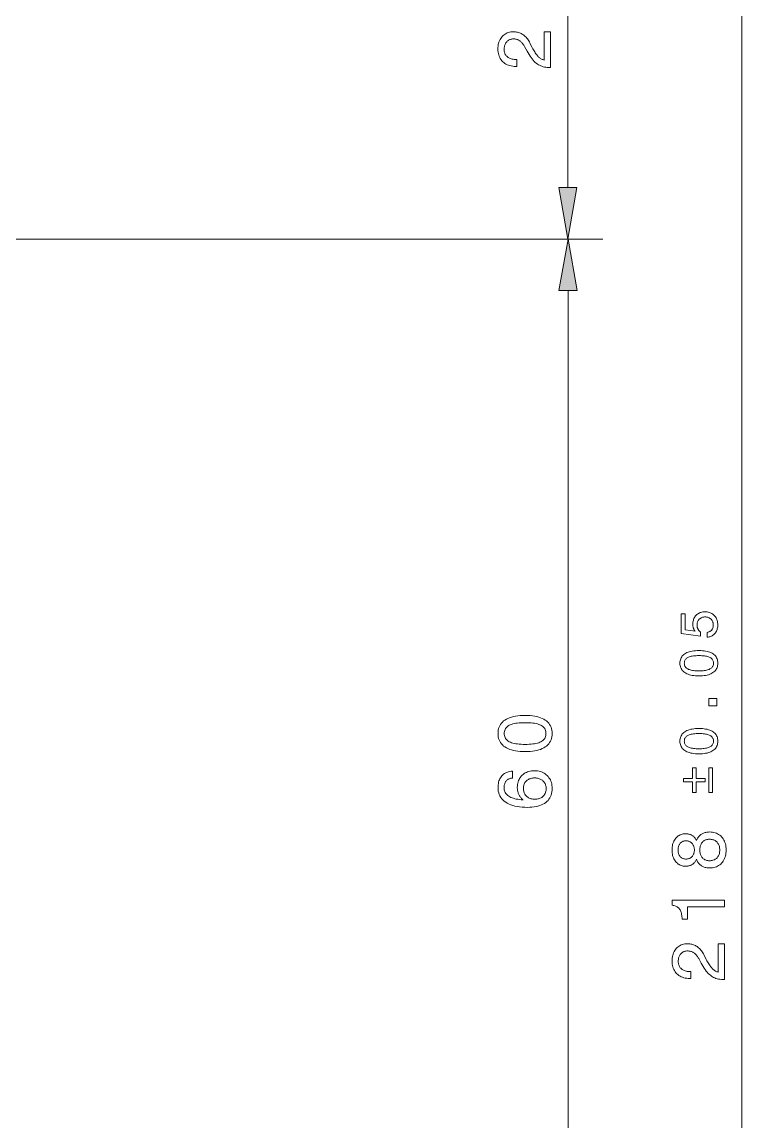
# Model space of a CAD drawing. Extents: x 5 to 286, y 5 to 409.
# Drawn here: x 137 to 178.3, y 218.4 to 281.6 of the extents above; entities that cross this region are included whole.
import ezdxf

# ---------------------------------------------------------------- set-up
doc = ezdxf.new("R2010")
doc.units = 0
doc.layers.add('DIMENSIONS', color=2, linetype='Continuous')

msp = doc.modelspace()

# ---------------------------------------------------------------- linework, layer by layer
at = {"layer": 'DIMENSIONS', "lineweight": 13}
for p, q in [((178.314, 131.108), (178.314, 343.199)), ((128.367, 269.154), (170.323, 269.154)), ((128.367, 269.154), (170.317, 269.154)), ((168.323, 212.108), (168.323, 266.199))]:
    msp.add_line(p, q, dxfattribs=at)
at = {"layer": 'DIMENSIONS', "lineweight": 13, "ltscale": 0.477278}
msp.add_line((168.317, 272.108), (168.317, 291.199), dxfattribs=at)
at = {"layer": 'DIMENSIONS', "lineweight": 13}
for points in [[(167.317, 279.001), (167.304, 279.001), (167.217, 279.003), (167.132, 279.009), (167.05, 279.019), (166.972, 279.034), (166.896, 279.053), (166.823, 279.075), (166.753, 279.102), (166.686, 279.133), (166.622, 279.168), (166.561, 279.207), (166.501, 279.252), (166.442, 279.303), (166.382, 279.361), (166.323, 279.426), (166.264, 279.497), (166.205, 279.575), (166.146, 279.66), (166.087, 279.751), (166.028, 279.849), (165.97, 279.954), (165.83, 280.209), (165.805, 280.254), (165.779, 280.296), (165.753, 280.336), (165.726, 280.373), (165.698, 280.408), (165.67, 280.44), (165.641, 280.47), (165.612, 280.497), (165.582, 280.522), (165.551, 280.544), (165.52, 280.564), (165.487, 280.582), (165.453, 280.598), (165.418, 280.612), (165.383, 280.623), (165.346, 280.633), (165.308, 280.64), (165.269, 280.645), (165.229, 280.648), (165.187, 280.65), (165.141, 280.648), (165.096, 280.643), (165.053, 280.635), (165.011, 280.623), (164.972, 280.609), (164.935, 280.591), (164.899, 280.569), (164.865, 280.545), (164.833, 280.517), (164.803, 280.486), (164.775, 280.452), (164.75, 280.416), (164.728, 280.378), (164.709, 280.338), (164.693, 280.295), (164.68, 280.25), (164.669, 280.203), (164.662, 280.154), (164.658, 280.102), (164.656, 280.049), (164.658, 279.995), (164.664, 279.944), (164.673, 279.896), (164.686, 279.849), (164.702, 279.805), (164.723, 279.764), (164.747, 279.724), (164.775, 279.687), (164.806, 279.652), (164.842, 279.62), (164.88, 279.59), (164.921, 279.563), (164.965, 279.54), (165.012, 279.519), (165.062, 279.502), (165.114, 279.488), (165.17, 279.477), (165.228, 279.469), (165.288, 279.464), (165.352, 279.463), (165.388, 279.463), (165.388, 279.07), (165.327, 279.07), (165.234, 279.073), (165.145, 279.081), (165.06, 279.095), (164.979, 279.114), (164.901, 279.138), (164.828, 279.168), (164.759, 279.203), (164.694, 279.243), (164.632, 279.289), (164.575, 279.34), (164.522, 279.396), (164.475, 279.456), (164.434, 279.519), (164.398, 279.587), (164.367, 279.658), (164.342, 279.733), (164.323, 279.812), (164.309, 279.895), (164.3, 279.981), (164.298, 280.072), (164.3, 280.159), (164.308, 280.242), (164.32, 280.322), (164.337, 280.399), (164.359, 280.472), (164.387, 280.542), (164.419, 280.609), (164.456, 280.672), (164.497, 280.731), (164.544, 280.788), (164.595, 280.839), (164.649, 280.886), (164.706, 280.927), (164.766, 280.962), (164.83, 280.992), (164.896, 281.017), (164.965, 281.036), (165.038, 281.05), (165.113, 281.058), (165.192, 281.061), (165.253, 281.059), (165.312, 281.054), (165.371, 281.046), (165.427, 281.035), (165.482, 281.021), (165.536, 281.003), (165.588, 280.982), (165.638, 280.958), (165.687, 280.931), (165.734, 280.9), (165.78, 280.867), (165.825, 280.83), (165.869, 280.789), (165.911, 280.745), (165.952, 280.698), (165.992, 280.647), (166.03, 280.593), (166.067, 280.536), (166.103, 280.475), (166.138, 280.411), (166.267, 280.158), (166.304, 280.088), (166.34, 280.022), (166.376, 279.96), (166.411, 279.902), (166.445, 279.849), (166.479, 279.799), (166.512, 279.753), (166.544, 279.712), (166.575, 279.674), (166.606, 279.641), (166.637, 279.61), (166.668, 279.582), (166.701, 279.556), (166.733, 279.532), (166.767, 279.51), (166.801, 279.491), (166.836, 279.473), (166.872, 279.458), (166.908, 279.444), (166.946, 279.433), (166.946, 281.061), (167.317, 281.061)], [(167.796, 272.108), (168.317, 269.154), (168.838, 272.108)], [(168.844, 266.199), (168.323, 269.154), (167.802, 266.199)], [(176.317, 246.28), (176.317, 246.56), (176.349, 246.566), (176.38, 246.573), (176.409, 246.583), (176.436, 246.594), (176.463, 246.607), (176.488, 246.621), (176.511, 246.637), (176.533, 246.655), (176.554, 246.675), (176.573, 246.696), (176.59, 246.719), (176.606, 246.743), (176.62, 246.769), (176.632, 246.795), (176.642, 246.823), (176.65, 246.852), (176.657, 246.882), (176.661, 246.914), (176.664, 246.947), (176.665, 246.981), (176.664, 247.022), (176.66, 247.062), (176.654, 247.1), (176.645, 247.136), (176.633, 247.171), (176.619, 247.204), (176.602, 247.235), (176.583, 247.265), (176.561, 247.293), (176.537, 247.32), (176.51, 247.344), (176.482, 247.366), (176.452, 247.385), (176.421, 247.402), (176.388, 247.416), (176.353, 247.428), (176.317, 247.437), (176.279, 247.443), (176.24, 247.447), (176.199, 247.448), (176.157, 247.447), (176.117, 247.443), (176.078, 247.437), (176.042, 247.428), (176.007, 247.417), (175.973, 247.403), (175.942, 247.386), (175.912, 247.367), (175.884, 247.346), (175.858, 247.321), (175.834, 247.295), (175.812, 247.267), (175.793, 247.237), (175.777, 247.206), (175.763, 247.173), (175.751, 247.138), (175.742, 247.101), (175.736, 247.063), (175.732, 247.022), (175.731, 246.981), (175.731, 246.956), (175.733, 246.932), (175.735, 246.909), (175.739, 246.886), (175.743, 246.863), (175.749, 246.841), (175.755, 246.82), (175.762, 246.798), (175.77, 246.777), (175.78, 246.757), (175.79, 246.737), (175.801, 246.718), (175.813, 246.699), (175.826, 246.68), (175.84, 246.662), (175.855, 246.645), (175.871, 246.628), (175.888, 246.612), (175.906, 246.596), (175.924, 246.581), (175.924, 246.34), (174.812, 246.505), (174.812, 247.627), (175.06, 247.627), (175.06, 246.708), (175.625, 246.623), (175.612, 246.639), (175.599, 246.655), (175.588, 246.671), (175.577, 246.688), (175.566, 246.705), (175.556, 246.724), (175.547, 246.742), (175.539, 246.761), (175.531, 246.781), (175.524, 246.801), (175.517, 246.822), (175.511, 246.843), (175.506, 246.864), (175.501, 246.886), (175.498, 246.908), (175.495, 246.931), (175.492, 246.954), (175.49, 246.977), (175.489, 247.001), (175.489, 247.025), (175.491, 247.088), (175.497, 247.149), (175.506, 247.207), (175.52, 247.263), (175.537, 247.316), (175.558, 247.367), (175.583, 247.415), (175.612, 247.461), (175.644, 247.504), (175.681, 247.545), (175.72, 247.582), (175.762, 247.616), (175.807, 247.645), (175.853, 247.671), (175.903, 247.693), (175.954, 247.71), (176.008, 247.724), (176.064, 247.734), (176.123, 247.74), (176.184, 247.742), (176.249, 247.74), (176.311, 247.734), (176.371, 247.723), (176.428, 247.709), (176.483, 247.69), (176.536, 247.667), (176.585, 247.64), (176.633, 247.608), (176.677, 247.573), (176.72, 247.533), (176.759, 247.49), (176.794, 247.445), (176.824, 247.397), (176.851, 247.346), (176.874, 247.293), (176.892, 247.237), (176.906, 247.179), (176.917, 247.118), (176.923, 247.055), (176.925, 246.989), (176.923, 246.931), (176.918, 246.875), (176.91, 246.82), (176.898, 246.768), (176.883, 246.718), (176.865, 246.67), (176.843, 246.624), (176.818, 246.579), (176.789, 246.537), (176.757, 246.497), (176.723, 246.46), (176.686, 246.426), (176.647, 246.396), (176.606, 246.369), (176.563, 246.345), (176.518, 246.325), (176.471, 246.308), (176.422, 246.295), (176.37, 246.286)], [(175.84, 244.061), (175.736, 244.063), (175.637, 244.069), (175.543, 244.078), (175.455, 244.091), (175.371, 244.108), (175.293, 244.128), (175.219, 244.153), (175.151, 244.18), (175.087, 244.212), (175.029, 244.247), (174.976, 244.286), (174.929, 244.329), (174.887, 244.374), (174.851, 244.423), (174.821, 244.476), (174.796, 244.532), (174.776, 244.591), (174.762, 244.654), (174.754, 244.72), (174.751, 244.789), (174.754, 244.859), (174.762, 244.925), (174.776, 244.988), (174.795, 245.048), (174.82, 245.104), (174.85, 245.156), (174.886, 245.205), (174.928, 245.251), (174.975, 245.293), (175.027, 245.331), (175.085, 245.366), (175.148, 245.398), (175.216, 245.425), (175.29, 245.449), (175.368, 245.469), (175.452, 245.486), (175.541, 245.499), (175.636, 245.508), (175.735, 245.513), (175.84, 245.515), (175.945, 245.513), (176.044, 245.508), (176.138, 245.499), (176.227, 245.486), (176.311, 245.469), (176.389, 245.449), (176.462, 245.425), (176.53, 245.398), (176.593, 245.366), (176.65, 245.331), (176.703, 245.293), (176.749, 245.251), (176.79, 245.205), (176.826, 245.156), (176.856, 245.104), (176.881, 245.048), (176.9, 244.988), (176.914, 244.925), (176.922, 244.859), (176.925, 244.789), (176.922, 244.72), (176.914, 244.654), (176.9, 244.591), (176.881, 244.532), (176.856, 244.476), (176.826, 244.423), (176.79, 244.374), (176.748, 244.329), (176.701, 244.286), (176.649, 244.247), (176.591, 244.212), (176.528, 244.18), (176.46, 244.153), (176.387, 244.128), (176.309, 244.108), (176.225, 244.091), (176.137, 244.078), (176.043, 244.069), (175.944, 244.063)], [(175.84, 244.351), (175.925, 244.352), (176.004, 244.355), (176.08, 244.36), (176.15, 244.368), (176.216, 244.377), (176.277, 244.389), (176.334, 244.403), (176.386, 244.419), (176.433, 244.437), (176.476, 244.457), (176.514, 244.479), (176.548, 244.504), (176.578, 244.531), (176.604, 244.561), (176.627, 244.593), (176.645, 244.628), (176.659, 244.664), (176.669, 244.703), (176.675, 244.745), (176.677, 244.789), (176.675, 244.833), (176.669, 244.875), (176.659, 244.914), (176.645, 244.951), (176.627, 244.985), (176.605, 245.017), (176.579, 245.047), (176.549, 245.074), (176.516, 245.098), (176.478, 245.12), (176.435, 245.14), (176.388, 245.158), (176.337, 245.173), (176.28, 245.187), (176.219, 245.198), (176.153, 245.208), (176.082, 245.215), (176.006, 245.22), (175.925, 245.223), (175.84, 245.224), (175.755, 245.223), (175.674, 245.22), (175.598, 245.215), (175.527, 245.208), (175.461, 245.198), (175.399, 245.187), (175.342, 245.173), (175.29, 245.158), (175.243, 245.14), (175.201, 245.12), (175.163, 245.098), (175.129, 245.074), (175.1, 245.047), (175.074, 245.017), (175.052, 244.985), (175.034, 244.951), (175.02, 244.914), (175.01, 244.875), (175.004, 244.833), (175.002, 244.789), (175.004, 244.745), (175.01, 244.703), (175.02, 244.664), (175.034, 244.628), (175.052, 244.593), (175.074, 244.561), (175.101, 244.531), (175.131, 244.504), (175.165, 244.479), (175.203, 244.457), (175.246, 244.437), (175.293, 244.419), (175.345, 244.403), (175.402, 244.389), (175.463, 244.377), (175.529, 244.368), (175.6, 244.36), (175.675, 244.355), (175.755, 244.352)], [(176.864, 242.342), (176.414, 242.342), (176.414, 242.76), (176.864, 242.76)], [(165.86, 239.712), (165.711, 239.714), (165.57, 239.722), (165.436, 239.736), (165.309, 239.754), (165.189, 239.778), (165.077, 239.807), (164.972, 239.842), (164.875, 239.882), (164.784, 239.927), (164.701, 239.977), (164.626, 240.033), (164.558, 240.093), (164.499, 240.159), (164.447, 240.229), (164.403, 240.304), (164.367, 240.383), (164.34, 240.468), (164.32, 240.558), (164.308, 240.652), (164.304, 240.751), (164.308, 240.851), (164.32, 240.946), (164.339, 241.036), (164.367, 241.121), (164.402, 241.201), (164.446, 241.276), (164.497, 241.346), (164.556, 241.411), (164.623, 241.471), (164.698, 241.526), (164.781, 241.576), (164.871, 241.62), (164.968, 241.66), (165.073, 241.694), (165.186, 241.723), (165.305, 241.746), (165.433, 241.765), (165.568, 241.778), (165.71, 241.786), (165.86, 241.788), (166.009, 241.786), (166.151, 241.778), (166.285, 241.765), (166.412, 241.746), (166.532, 241.723), (166.644, 241.694), (166.748, 241.66), (166.845, 241.62), (166.935, 241.576), (167.017, 241.526), (167.092, 241.471), (167.158, 241.411), (167.217, 241.346), (167.268, 241.276), (167.311, 241.201), (167.346, 241.121), (167.374, 241.036), (167.394, 240.946), (167.405, 240.851), (167.409, 240.751), (167.405, 240.652), (167.393, 240.558), (167.374, 240.468), (167.346, 240.383), (167.311, 240.304), (167.267, 240.229), (167.216, 240.159), (167.157, 240.093), (167.09, 240.033), (167.015, 239.977), (166.932, 239.927), (166.843, 239.882), (166.745, 239.842), (166.641, 239.807), (166.529, 239.778), (166.41, 239.754), (166.283, 239.736), (166.149, 239.722), (166.008, 239.714)], [(165.86, 240.125), (165.98, 240.126), (166.094, 240.131), (166.202, 240.139), (166.302, 240.149), (166.396, 240.163), (166.484, 240.18), (166.565, 240.199), (166.639, 240.222), (166.706, 240.248), (166.767, 240.277), (166.822, 240.309), (166.871, 240.344), (166.914, 240.383), (166.951, 240.425), (166.983, 240.471), (167.009, 240.52), (167.029, 240.573), (167.044, 240.629), (167.052, 240.688), (167.055, 240.751), (167.052, 240.814), (167.044, 240.874), (167.029, 240.93), (167.009, 240.983), (166.984, 241.032), (166.953, 241.077), (166.916, 241.119), (166.873, 241.158), (166.824, 241.193), (166.77, 241.224), (166.71, 241.253), (166.643, 241.278), (166.569, 241.3), (166.488, 241.319), (166.4, 241.336), (166.306, 241.349), (166.205, 241.36), (166.096, 241.367), (165.981, 241.371), (165.86, 241.373), (165.737, 241.371), (165.622, 241.367), (165.514, 241.36), (165.412, 241.349), (165.317, 241.336), (165.229, 241.319), (165.148, 241.3), (165.074, 241.278), (165.007, 241.253), (164.947, 241.224), (164.893, 241.193), (164.844, 241.158), (164.802, 241.119), (164.765, 241.077), (164.733, 241.032), (164.708, 240.983), (164.688, 240.93), (164.674, 240.874), (164.665, 240.814), (164.662, 240.751), (164.665, 240.688), (164.674, 240.629), (164.688, 240.573), (164.708, 240.52), (164.734, 240.471), (164.766, 240.425), (164.803, 240.383), (164.846, 240.344), (164.895, 240.309), (164.95, 240.277), (165.011, 240.248), (165.078, 240.222), (165.153, 240.199), (165.234, 240.18), (165.321, 240.163), (165.416, 240.149), (165.517, 240.139), (165.624, 240.131), (165.739, 240.126)], [(175.84, 239.584), (175.736, 239.586), (175.637, 239.591), (175.543, 239.601), (175.455, 239.614), (175.371, 239.631), (175.293, 239.651), (175.219, 239.675), (175.151, 239.703), (175.087, 239.735), (175.029, 239.77), (174.976, 239.809), (174.929, 239.851), (174.887, 239.897), (174.851, 239.946), (174.821, 239.998), (174.796, 240.054), (174.776, 240.113), (174.762, 240.176), (174.754, 240.242), (174.751, 240.312), (174.754, 240.382), (174.762, 240.448), (174.776, 240.511), (174.795, 240.57), (174.82, 240.626), (174.85, 240.679), (174.886, 240.728), (174.928, 240.773), (174.975, 240.815), (175.027, 240.854), (175.085, 240.889), (175.148, 240.92), (175.216, 240.948), (175.29, 240.971), (175.368, 240.992), (175.452, 241.008), (175.541, 241.021), (175.636, 241.03), (175.735, 241.036), (175.84, 241.038), (175.945, 241.036), (176.044, 241.03), (176.138, 241.021), (176.227, 241.008), (176.311, 240.992), (176.389, 240.971), (176.462, 240.948), (176.53, 240.92), (176.593, 240.889), (176.65, 240.854), (176.703, 240.815), (176.749, 240.773), (176.79, 240.728), (176.826, 240.679), (176.856, 240.626), (176.881, 240.57), (176.9, 240.511), (176.914, 240.448), (176.922, 240.382), (176.925, 240.312), (176.922, 240.242), (176.914, 240.176), (176.9, 240.113), (176.881, 240.054), (176.856, 239.998), (176.826, 239.946), (176.79, 239.897), (176.748, 239.851), (176.701, 239.809), (176.649, 239.77), (176.591, 239.735), (176.528, 239.703), (176.46, 239.675), (176.387, 239.651), (176.309, 239.631), (176.225, 239.614), (176.137, 239.601), (176.043, 239.591), (175.944, 239.586)], [(175.84, 239.873), (175.925, 239.874), (176.004, 239.878), (176.08, 239.883), (176.15, 239.89), (176.216, 239.9), (176.277, 239.912), (176.334, 239.925), (176.386, 239.941), (176.433, 239.959), (176.476, 239.98), (176.514, 240.002), (176.548, 240.027), (176.578, 240.054), (176.604, 240.084), (176.627, 240.116), (176.645, 240.15), (176.659, 240.187), (176.669, 240.226), (176.675, 240.268), (176.677, 240.312), (176.675, 240.356), (176.669, 240.398), (176.659, 240.437), (176.645, 240.474), (176.627, 240.508), (176.605, 240.54), (176.579, 240.569), (176.549, 240.596), (176.516, 240.621), (176.478, 240.643), (176.435, 240.663), (176.388, 240.68), (176.337, 240.696), (176.28, 240.709), (176.219, 240.721), (176.153, 240.73), (176.082, 240.738), (176.006, 240.743), (175.925, 240.746), (175.84, 240.747), (175.755, 240.746), (175.674, 240.743), (175.598, 240.738), (175.527, 240.73), (175.461, 240.721), (175.399, 240.709), (175.342, 240.696), (175.29, 240.68), (175.243, 240.663), (175.201, 240.643), (175.163, 240.621), (175.129, 240.596), (175.1, 240.569), (175.074, 240.54), (175.052, 240.508), (175.034, 240.474), (175.02, 240.437), (175.01, 240.398), (175.004, 240.356), (175.002, 240.312), (175.004, 240.268), (175.01, 240.226), (175.02, 240.187), (175.034, 240.15), (175.052, 240.116), (175.074, 240.084), (175.101, 240.054), (175.131, 240.027), (175.165, 240.002), (175.203, 239.98), (175.246, 239.959), (175.293, 239.941), (175.345, 239.925), (175.402, 239.912), (175.463, 239.9), (175.529, 239.89), (175.6, 239.883), (175.675, 239.878), (175.755, 239.874)], [(165.134, 238.59), (165.134, 238.194), (165.089, 238.188), (165.045, 238.18), (165.004, 238.169), (164.965, 238.157), (164.928, 238.142), (164.893, 238.124), (164.861, 238.104), (164.831, 238.082), (164.803, 238.058), (164.777, 238.031), (164.754, 238.003), (164.733, 237.972), (164.714, 237.939), (164.698, 237.904), (164.685, 237.866), (164.673, 237.827), (164.665, 237.786), (164.659, 237.743), (164.655, 237.697), (164.654, 237.65), (164.656, 237.586), (164.665, 237.524), (164.678, 237.466), (164.697, 237.411), (164.721, 237.359), (164.751, 237.311), (164.786, 237.265), (164.826, 237.222), (164.872, 237.183), (164.924, 237.146), (164.98, 237.112), (165.043, 237.082), (165.111, 237.054), (165.184, 237.029), (165.263, 237.007), (165.348, 236.988), (165.438, 236.972), (165.533, 236.959), (165.635, 236.949), (165.742, 236.941), (165.71, 236.967), (165.68, 236.994), (165.651, 237.022), (165.624, 237.052), (165.599, 237.082), (165.575, 237.113), (165.553, 237.146), (165.532, 237.18), (165.513, 237.214), (165.495, 237.25), (165.479, 237.287), (165.465, 237.325), (165.452, 237.364), (165.441, 237.403), (165.432, 237.444), (165.424, 237.485), (165.418, 237.527), (165.414, 237.57), (165.411, 237.614), (165.411, 237.658), (165.413, 237.742), (165.422, 237.822), (165.435, 237.899), (165.454, 237.973), (165.479, 238.044), (165.509, 238.112), (165.544, 238.176), (165.585, 238.237), (165.632, 238.295), (165.684, 238.35), (165.74, 238.4), (165.8, 238.445), (165.863, 238.485), (165.93, 238.52), (166, 238.549), (166.074, 238.573), (166.151, 238.592), (166.232, 238.605), (166.316, 238.613), (166.404, 238.615), (166.491, 238.613), (166.576, 238.604), (166.657, 238.59), (166.734, 238.57), (166.809, 238.545), (166.88, 238.514), (166.947, 238.478), (167.011, 238.435), (167.072, 238.387), (167.13, 238.334), (167.183, 238.276), (167.23, 238.214), (167.272, 238.149), (167.309, 238.081), (167.339, 238.009), (167.365, 237.934), (167.384, 237.855), (167.398, 237.772), (167.406, 237.686), (167.409, 237.597), (167.406, 237.494), (167.395, 237.396), (167.376, 237.303), (167.351, 237.215), (167.318, 237.132), (167.278, 237.053), (167.23, 236.98), (167.176, 236.912), (167.114, 236.848), (167.044, 236.79), (166.968, 236.736), (166.886, 236.689), (166.797, 236.647), (166.701, 236.61), (166.599, 236.579), (166.491, 236.554), (166.376, 236.535), (166.254, 236.521), (166.127, 236.512), (165.992, 236.509), (165.835, 236.512), (165.685, 236.521), (165.542, 236.536), (165.406, 236.557), (165.278, 236.584), (165.157, 236.617), (165.043, 236.655), (164.937, 236.7), (164.837, 236.751), (164.745, 236.808), (164.662, 236.87), (164.586, 236.937), (164.52, 237.008), (164.463, 237.085), (164.414, 237.166), (164.374, 237.252), (164.344, 237.343), (164.321, 237.438), (164.308, 237.538), (164.304, 237.644), (164.306, 237.727), (164.312, 237.808), (164.323, 237.884), (164.339, 237.957), (164.358, 238.026), (164.382, 238.092), (164.41, 238.154), (164.443, 238.213), (164.48, 238.268), (164.521, 238.319), (164.566, 238.367), (164.615, 238.409), (164.667, 238.448), (164.723, 238.481), (164.783, 238.511), (164.846, 238.536), (164.913, 238.556), (164.983, 238.572), (165.057, 238.583)], [(176.206, 237.968), (175.682, 237.968), (175.682, 237.369), (175.477, 237.369), (175.477, 237.968), (174.958, 237.968), (174.958, 238.176), (175.477, 238.176), (175.477, 238.775), (175.682, 238.775), (175.682, 238.176), (176.206, 238.176)], [(176.411, 237.369), (176.411, 238.775), (176.619, 238.775), (176.619, 237.369)], [(166.408, 238.198), (166.35, 238.196), (166.295, 238.191), (166.243, 238.183), (166.192, 238.172), (166.144, 238.157), (166.099, 238.14), (166.055, 238.118), (166.014, 238.094), (165.976, 238.067), (165.94, 238.036), (165.907, 238.002), (165.877, 237.967), (165.851, 237.929), (165.828, 237.89), (165.809, 237.848), (165.793, 237.804), (165.781, 237.759), (165.772, 237.711), (165.767, 237.661), (165.765, 237.61), (165.767, 237.552), (165.772, 237.497), (165.78, 237.444), (165.792, 237.394), (165.808, 237.347), (165.827, 237.302), (165.849, 237.259), (165.875, 237.219), (165.905, 237.182), (165.938, 237.147), (165.974, 237.115), (166.012, 237.087), (166.053, 237.062), (166.097, 237.04), (166.143, 237.021), (166.191, 237.006), (166.243, 236.995), (166.297, 236.986), (166.353, 236.981), (166.412, 236.979), (166.471, 236.981), (166.528, 236.986), (166.582, 236.994), (166.633, 237.006), (166.682, 237.021), (166.729, 237.039), (166.773, 237.061), (166.815, 237.085), (166.854, 237.113), (166.891, 237.145), (166.924, 237.179), (166.954, 237.216), (166.981, 237.255), (167.004, 237.296), (167.023, 237.34), (167.039, 237.386), (167.052, 237.434), (167.061, 237.485), (167.066, 237.538), (167.068, 237.593), (167.066, 237.646), (167.06, 237.697), (167.051, 237.746), (167.038, 237.792), (167.022, 237.837), (167.002, 237.88), (166.978, 237.921), (166.951, 237.959), (166.92, 237.996), (166.885, 238.03), (166.848, 238.062), (166.808, 238.091), (166.766, 238.116), (166.721, 238.138), (166.675, 238.156), (166.626, 238.171), (166.575, 238.183), (166.521, 238.191), (166.466, 238.196)], [(175.699, 233.525), (175.681, 233.486), (175.661, 233.45), (175.639, 233.415), (175.616, 233.382), (175.592, 233.352), (175.567, 233.323), (175.541, 233.296), (175.513, 233.271), (175.483, 233.249), (175.453, 233.228), (175.421, 233.209), (175.388, 233.192), (175.353, 233.177), (175.317, 233.164), (175.279, 233.153), (175.24, 233.144), (175.199, 233.138), (175.157, 233.133), (175.114, 233.13), (175.069, 233.129), (175.002, 233.131), (174.937, 233.139), (174.874, 233.152), (174.815, 233.17), (174.758, 233.193), (174.703, 233.222), (174.651, 233.255), (174.602, 233.294), (174.555, 233.338), (174.51, 233.387), (174.47, 233.44), (174.433, 233.496), (174.401, 233.556), (174.373, 233.619), (174.349, 233.684), (174.33, 233.753), (174.315, 233.825), (174.304, 233.901), (174.298, 233.979), (174.295, 234.06), (174.298, 234.142), (174.304, 234.221), (174.315, 234.296), (174.33, 234.369), (174.349, 234.438), (174.373, 234.503), (174.401, 234.566), (174.433, 234.625), (174.47, 234.681), (174.51, 234.734), (174.555, 234.783), (174.602, 234.826), (174.651, 234.865), (174.703, 234.898), (174.758, 234.926), (174.815, 234.949), (174.874, 234.967), (174.937, 234.98), (175.002, 234.988), (175.069, 234.99), (175.114, 234.989), (175.158, 234.986), (175.2, 234.981), (175.241, 234.975), (175.28, 234.966), (175.318, 234.955), (175.355, 234.943), (175.39, 234.928), (175.423, 234.912), (175.455, 234.893), (175.485, 234.873), (175.515, 234.85), (175.542, 234.826), (175.569, 234.799), (175.594, 234.77), (175.618, 234.74), (175.64, 234.707), (175.661, 234.672), (175.681, 234.635), (175.699, 234.596), (175.719, 234.644), (175.741, 234.69), (175.764, 234.733), (175.79, 234.774), (175.817, 234.812), (175.846, 234.848), (175.878, 234.882), (175.911, 234.913), (175.947, 234.942), (175.984, 234.968), (176.023, 234.992), (176.064, 235.013), (176.107, 235.032), (176.151, 235.048), (176.198, 235.062), (176.245, 235.073), (176.295, 235.082), (176.346, 235.088), (176.399, 235.092), (176.454, 235.094), (176.539, 235.091), (176.62, 235.082), (176.698, 235.068), (176.772, 235.049), (176.843, 235.024), (176.91, 234.993), (176.974, 234.957), (177.034, 234.915), (177.09, 234.867), (177.144, 234.814), (177.192, 234.756), (177.236, 234.695), (177.275, 234.629), (177.308, 234.56), (177.337, 234.486), (177.36, 234.409), (177.378, 234.328), (177.391, 234.242), (177.398, 234.153), (177.401, 234.06), (177.398, 233.968), (177.391, 233.879), (177.378, 233.794), (177.36, 233.712), (177.337, 233.635), (177.308, 233.562), (177.275, 233.492), (177.236, 233.427), (177.192, 233.365), (177.144, 233.308), (177.09, 233.255), (177.034, 233.208), (176.974, 233.166), (176.91, 233.13), (176.843, 233.099), (176.772, 233.074), (176.698, 233.055), (176.62, 233.041), (176.539, 233.032), (176.454, 233.03), (176.399, 233.031), (176.346, 233.035), (176.295, 233.041), (176.245, 233.05), (176.198, 233.061), (176.151, 233.075), (176.107, 233.091), (176.064, 233.11), (176.023, 233.131), (175.984, 233.155), (175.947, 233.181), (175.911, 233.21), (175.878, 233.241), (175.846, 233.274), (175.817, 233.31), (175.79, 233.348), (175.764, 233.389), (175.741, 233.432), (175.719, 233.477)], [(175.103, 233.54), (175.145, 233.541), (175.185, 233.545), (175.224, 233.553), (175.261, 233.563), (175.297, 233.575), (175.331, 233.591), (175.363, 233.609), (175.393, 233.631), (175.422, 233.655), (175.449, 233.682), (175.473, 233.711), (175.496, 233.743), (175.515, 233.776), (175.532, 233.811), (175.547, 233.848), (175.558, 233.887), (175.568, 233.927), (175.574, 233.97), (175.578, 234.014), (175.579, 234.06), (175.578, 234.107), (175.574, 234.152), (175.568, 234.195), (175.558, 234.236), (175.547, 234.275), (175.532, 234.312), (175.515, 234.347), (175.496, 234.38), (175.473, 234.412), (175.449, 234.441), (175.422, 234.468), (175.393, 234.492), (175.363, 234.514), (175.331, 234.532), (175.297, 234.548), (175.261, 234.561), (175.224, 234.571), (175.185, 234.578), (175.145, 234.582), (175.103, 234.583), (175.061, 234.582), (175.02, 234.578), (174.982, 234.571), (174.945, 234.561), (174.911, 234.549), (174.878, 234.533), (174.847, 234.515), (174.817, 234.494), (174.79, 234.471), (174.764, 234.444), (174.741, 234.415), (174.72, 234.384), (174.702, 234.351), (174.686, 234.316), (174.672, 234.279), (174.661, 234.239), (174.652, 234.198), (174.646, 234.154), (174.642, 234.108), (174.641, 234.06), (174.642, 234.013), (174.646, 233.968), (174.652, 233.924), (174.661, 233.883), (174.672, 233.844), (174.686, 233.807), (174.702, 233.772), (174.72, 233.739), (174.741, 233.708), (174.764, 233.679), (174.79, 233.652), (174.817, 233.629), (174.847, 233.608), (174.878, 233.59), (174.911, 233.575), (174.945, 233.562), (174.982, 233.552), (175.02, 233.545), (175.061, 233.541)], [(176.446, 233.445), (176.499, 233.447), (176.551, 233.452), (176.6, 233.46), (176.647, 233.471), (176.691, 233.486), (176.733, 233.504), (176.773, 233.526), (176.811, 233.551), (176.846, 233.579), (176.879, 233.61), (176.909, 233.645), (176.936, 233.681), (176.96, 233.72), (176.981, 233.762), (176.998, 233.806), (177.013, 233.852), (177.024, 233.9), (177.032, 233.951), (177.037, 234.005), (177.038, 234.06), (177.037, 234.117), (177.032, 234.17), (177.024, 234.222), (177.013, 234.27), (176.998, 234.317), (176.981, 234.361), (176.96, 234.402), (176.936, 234.442), (176.909, 234.478), (176.879, 234.513), (176.846, 234.544), (176.811, 234.572), (176.773, 234.597), (176.733, 234.619), (176.691, 234.637), (176.647, 234.652), (176.6, 234.663), (176.551, 234.672), (176.499, 234.677), (176.446, 234.678), (176.396, 234.677), (176.348, 234.672), (176.302, 234.663), (176.259, 234.652), (176.217, 234.637), (176.178, 234.619), (176.141, 234.598), (176.106, 234.573), (176.073, 234.545), (176.042, 234.514), (176.014, 234.48), (175.989, 234.443), (175.966, 234.404), (175.947, 234.362), (175.931, 234.318), (175.917, 234.272), (175.907, 234.223), (175.899, 234.171), (175.895, 234.117), (175.893, 234.06), (175.895, 234.004), (175.899, 233.951), (175.907, 233.899), (175.917, 233.851), (175.931, 233.804), (175.947, 233.76), (175.966, 233.719), (175.989, 233.68), (176.014, 233.643), (176.042, 233.609), (176.073, 233.578), (176.106, 233.55), (176.141, 233.525), (176.178, 233.504), (176.217, 233.486), (176.259, 233.471), (176.302, 233.46), (176.348, 233.451), (176.396, 233.447)], [(177.314, 230.786), (175.181, 230.786), (175.181, 230.086), (174.875, 230.086), (174.873, 230.162), (174.867, 230.233), (174.86, 230.3), (174.849, 230.363), (174.836, 230.423), (174.821, 230.478), (174.803, 230.53), (174.782, 230.577), (174.759, 230.62), (174.733, 230.66), (174.704, 230.696), (174.672, 230.729), (174.636, 230.759), (174.598, 230.786), (174.555, 230.81), (174.51, 230.831), (174.461, 230.849), (174.409, 230.864), (174.354, 230.876), (174.295, 230.885), (174.295, 231.179), (177.314, 231.179)], [(177.314, 226.612), (177.302, 226.612), (177.214, 226.614), (177.13, 226.62), (177.048, 226.631), (176.969, 226.645), (176.894, 226.664), (176.821, 226.687), (176.751, 226.713), (176.684, 226.744), (176.62, 226.779), (176.559, 226.819), (176.499, 226.863), (176.439, 226.915), (176.38, 226.973), (176.321, 227.037), (176.262, 227.109), (176.202, 227.187), (176.144, 227.271), (176.085, 227.362), (176.026, 227.46), (175.967, 227.565), (175.828, 227.82), (175.803, 227.865), (175.777, 227.907), (175.751, 227.947), (175.724, 227.984), (175.696, 228.019), (175.668, 228.051), (175.639, 228.081), (175.609, 228.108), (175.579, 228.133), (175.549, 228.155), (175.517, 228.175), (175.485, 228.193), (175.451, 228.209), (175.416, 228.223), (175.38, 228.234), (175.343, 228.244), (175.305, 228.251), (175.266, 228.257), (175.226, 228.26), (175.185, 228.261), (175.138, 228.259), (175.093, 228.254), (175.05, 228.246), (175.009, 228.235), (174.97, 228.22), (174.932, 228.202), (174.896, 228.181), (174.863, 228.156), (174.831, 228.128), (174.8, 228.097), (174.772, 228.064), (174.748, 228.028), (174.726, 227.989), (174.707, 227.949), (174.69, 227.906), (174.677, 227.861), (174.667, 227.814), (174.66, 227.765), (174.655, 227.714), (174.654, 227.66), (174.656, 227.607), (174.661, 227.556), (174.67, 227.507), (174.683, 227.461), (174.7, 227.417), (174.721, 227.375), (174.745, 227.335), (174.773, 227.298), (174.804, 227.263), (174.839, 227.231), (174.878, 227.201), (174.919, 227.174), (174.963, 227.151), (175.01, 227.13), (175.06, 227.113), (175.112, 227.099), (175.167, 227.088), (175.225, 227.08), (175.286, 227.075), (175.35, 227.074), (175.385, 227.074), (175.385, 226.682), (175.324, 226.682), (175.231, 226.684), (175.142, 226.693), (175.057, 226.706), (174.976, 226.725), (174.899, 226.749), (174.826, 226.779), (174.757, 226.814), (174.691, 226.854), (174.63, 226.9), (174.573, 226.952), (174.52, 227.007), (174.473, 227.067), (174.431, 227.131), (174.395, 227.198), (174.365, 227.269), (174.34, 227.344), (174.32, 227.423), (174.306, 227.506), (174.298, 227.593), (174.295, 227.683), (174.298, 227.77), (174.305, 227.853), (174.318, 227.933), (174.335, 228.01), (174.357, 228.083), (174.384, 228.153), (174.416, 228.22), (174.453, 228.283), (174.495, 228.343), (174.542, 228.399), (174.593, 228.451), (174.647, 228.497), (174.704, 228.538), (174.764, 228.574), (174.827, 228.604), (174.893, 228.628), (174.963, 228.647), (175.035, 228.661), (175.111, 228.669), (175.189, 228.672), (175.25, 228.67), (175.31, 228.665), (175.368, 228.657), (175.425, 228.646), (175.48, 228.632), (175.533, 228.614), (175.585, 228.593), (175.636, 228.569), (175.685, 228.542), (175.732, 228.512), (175.778, 228.478), (175.823, 228.441), (175.866, 228.4), (175.909, 228.356), (175.95, 228.309), (175.989, 228.259), (176.028, 228.205), (176.065, 228.147), (176.101, 228.087), (176.136, 228.023), (176.264, 227.77), (176.302, 227.699), (176.338, 227.633), (176.374, 227.572), (176.409, 227.514), (176.443, 227.46), (176.477, 227.41), (176.51, 227.365), (176.542, 227.323), (176.573, 227.285), (176.604, 227.252), (176.635, 227.222), (176.666, 227.193), (176.698, 227.167), (176.731, 227.143), (176.765, 227.122), (176.799, 227.102), (176.834, 227.084), (176.87, 227.069), (176.906, 227.056), (176.943, 227.044), (176.943, 228.672), (177.314, 228.672)]]:
    msp.add_lwpolyline(points, close=True, dxfattribs=at)
for points in [[(167.796, 272.108), (168.317, 269.154), (167.796, 272.108), (168.838, 272.108)], [(168.844, 266.199), (168.323, 269.154), (168.844, 266.199), (167.802, 266.199)]]:
    msp.add_solid(points, dxfattribs=at)

doc.saveas('drawing.dxf')
